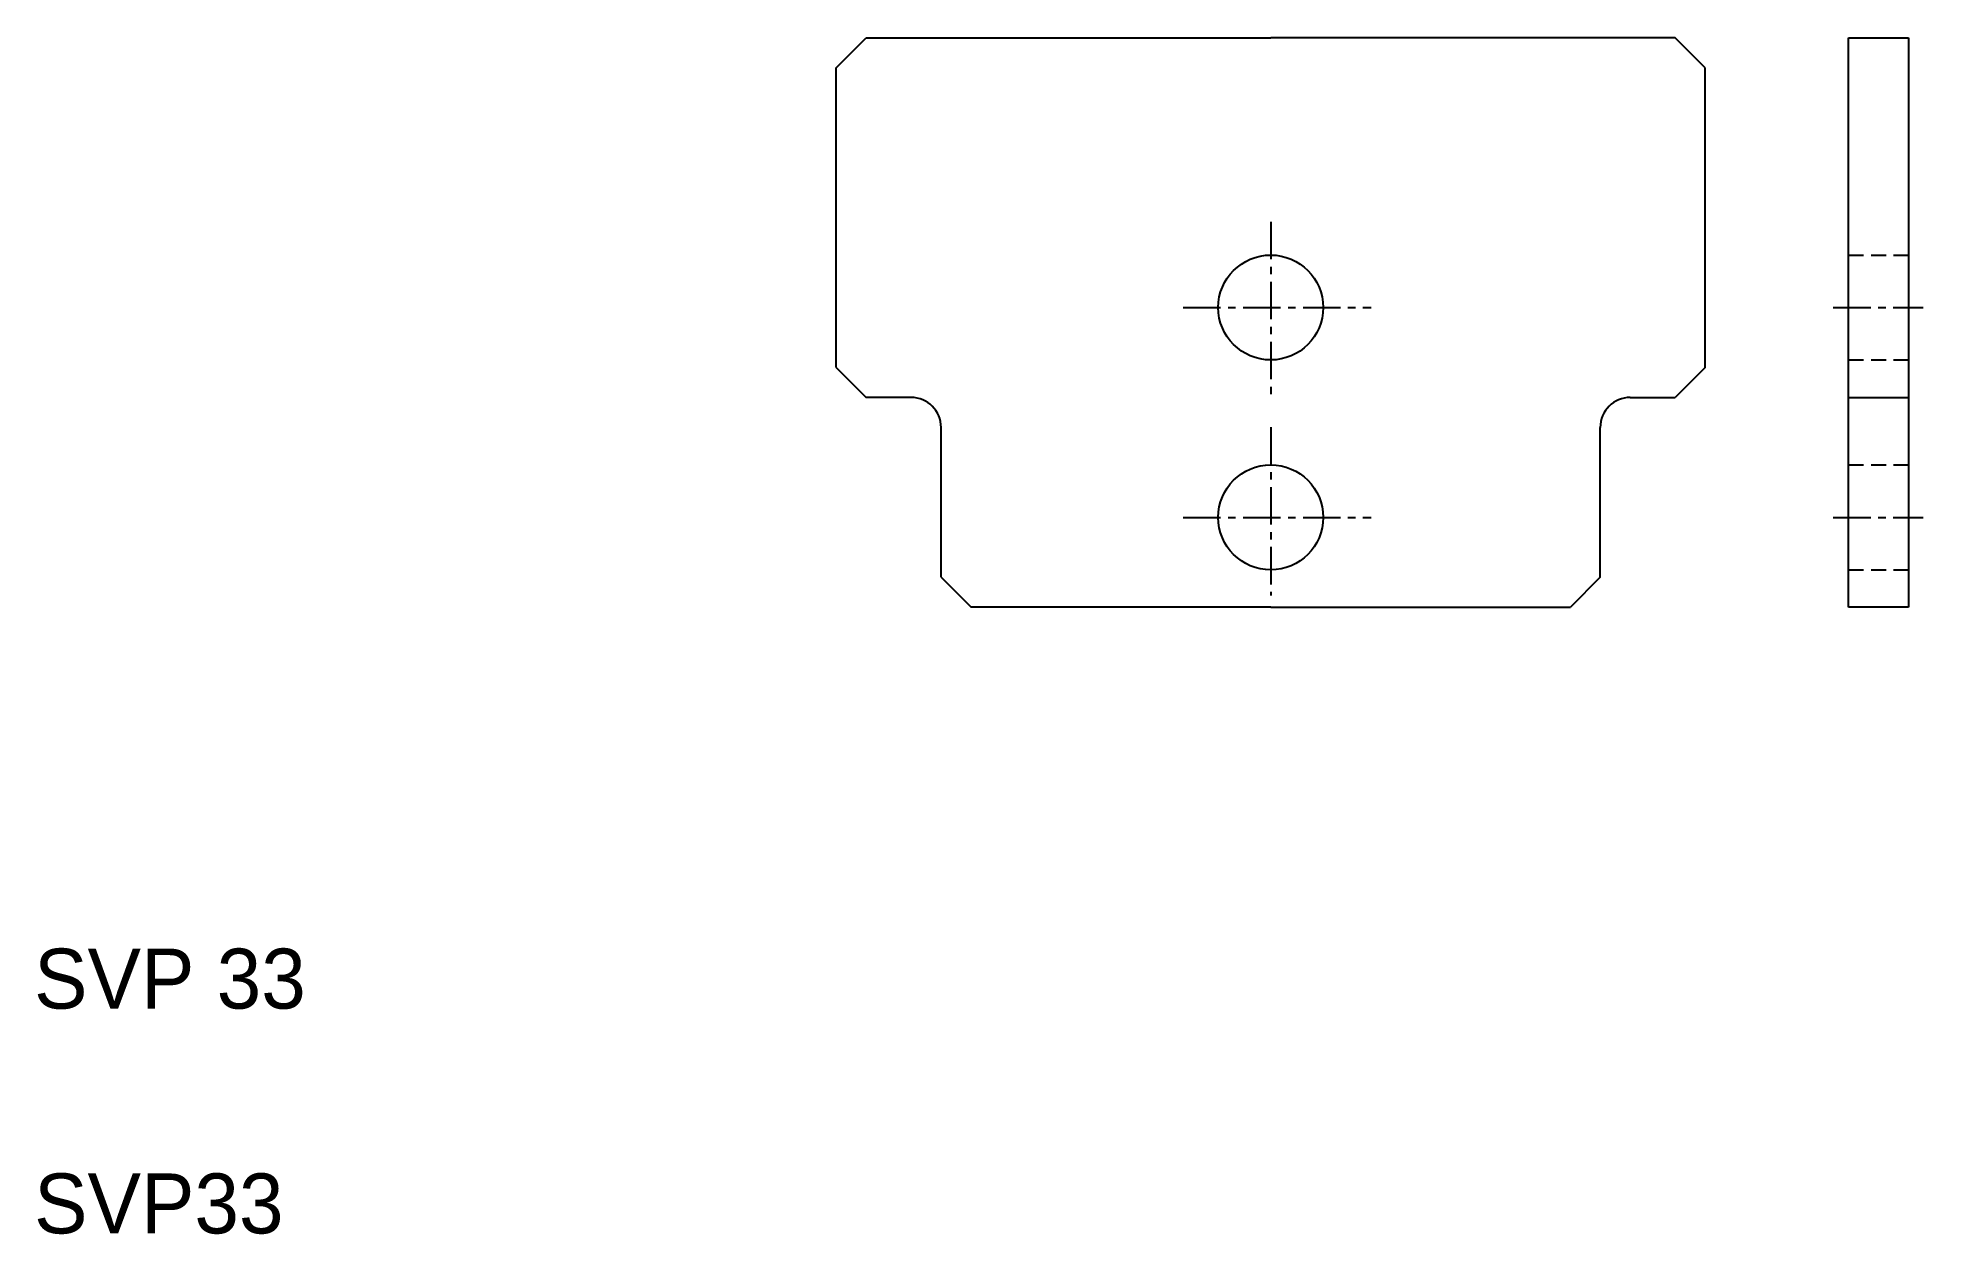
# Model space of a CAD drawing. Extents: x 21.9 to 84.9, y 17.8 to 57.8.
import ezdxf

# ---------------------------------------------------------------- set-up
doc = ezdxf.new("R2010")
doc.units = 0
doc.linetypes.add('CENTER', pattern=[2, 1.25, -0.25, 0.25, -0.25])
doc.linetypes.add('DASHED', pattern=[0.75, 0.5, -0.25])
doc.layers.get('0').update_dxf_attribs({"linetype": 'CONTINUOUS'})
doc.layers.add('CENTER', color=1, linetype='CENTER')

msp = doc.modelspace()

# ---------------------------------------------------------------- linework, layer by layer
at = {"color": 7, "linetype": 'CONTINUOUS'}
for p, q in [((48.58317, 56.760937), (49.58317, 57.760937)), ((49.58317, 57.760937), (63.08317, 57.760937)), ((76.58317, 57.760937), (63.08317, 57.760937)), ((77.58317, 56.760937), (76.58317, 57.760937)), ((82.369868, 38.760937), (82.369868, 57.760937)), ((82.369868, 57.760937), (84.369868, 57.760937)), ((84.369868, 57.760937), (84.369868, 38.760937)), ((48.58317, 46.760937), (48.58317, 56.760937)), ((77.58317, 46.760937), (77.58317, 56.760937)), ((48.58317, 46.760937), (49.58317, 45.760937)), ((77.58317, 46.760937), (76.58317, 45.760937)), ((51.08317, 45.760937), (49.58317, 45.760937)), ((75.08317, 45.760937), (76.58317, 45.760937)), ((82.369868, 45.760937), (84.369868, 45.760937)), ((52.08317, 39.760937), (52.08317, 44.760937)), ((74.08317, 39.760937), (74.08317, 44.760937)), ((52.08317, 39.760937), (53.08317, 38.760937)), ((74.08317, 39.760937), (73.08317, 38.760937)), ((63.08317, 38.760937), (53.08317, 38.760937)), ((63.08317, 38.760937), (54.58317, 38.760937)), ((63.08317, 38.760937), (73.08317, 38.760937)), ((84.369868, 38.760937), (82.369868, 38.760937))]:
    msp.add_line(p, q, dxfattribs=at)
at = {"color": 3, "linetype": 'DASHED'}
for p, q in [((82.369868, 50.510937), (84.369868, 50.510937)), ((82.369868, 47.010937), (84.369868, 47.010937)), ((82.369868, 43.510937), (84.369868, 43.510937)), ((82.369868, 40.010937), (84.369868, 40.010937))]:
    msp.add_line(p, q, dxfattribs=at)
at = {"color": 7, "linetype": 'CONTINUOUS'}
for centre in [(63.08317, 48.760937), (63.08317, 41.760937)]:
    msp.add_circle(centre, 1.75, dxfattribs=at)
for centre, start, end in [((51.08317, 44.760937), 0, 90), ((75.08317, 44.760937), 90, 180)]:
    msp.add_arc(centre, 1, start, end, dxfattribs=at)
at = {"layer": 'CENTER', "color": 1, "linetype": 'CENTER'}
for p, q in [((63.08317, 51.619901), (63.08317, 45.842128)), ((60.162548, 48.760937), (66.441069, 48.760937)), ((81.860014, 48.760937), (84.862554, 48.760937)), ((63.08317, 44.77217), (63.08317, 39.149374)), ((60.162548, 41.760937), (66.441069, 41.760937)), ((81.860014, 41.760937), (84.862554, 41.760937))]:
    msp.add_line(p, q, dxfattribs=at)

# ---------------------------------------------------------------- texts
at = {"color": 7, "linetype": 'CONTINUOUS'}
for s, p in [('SVP 33', (21.812344, 25.373672)), ('SVP33', (21.812344, 17.873672))]:
    msp.add_text(s, height=2, dxfattribs=at).set_placement(p)

doc.saveas('drawing.dxf')
